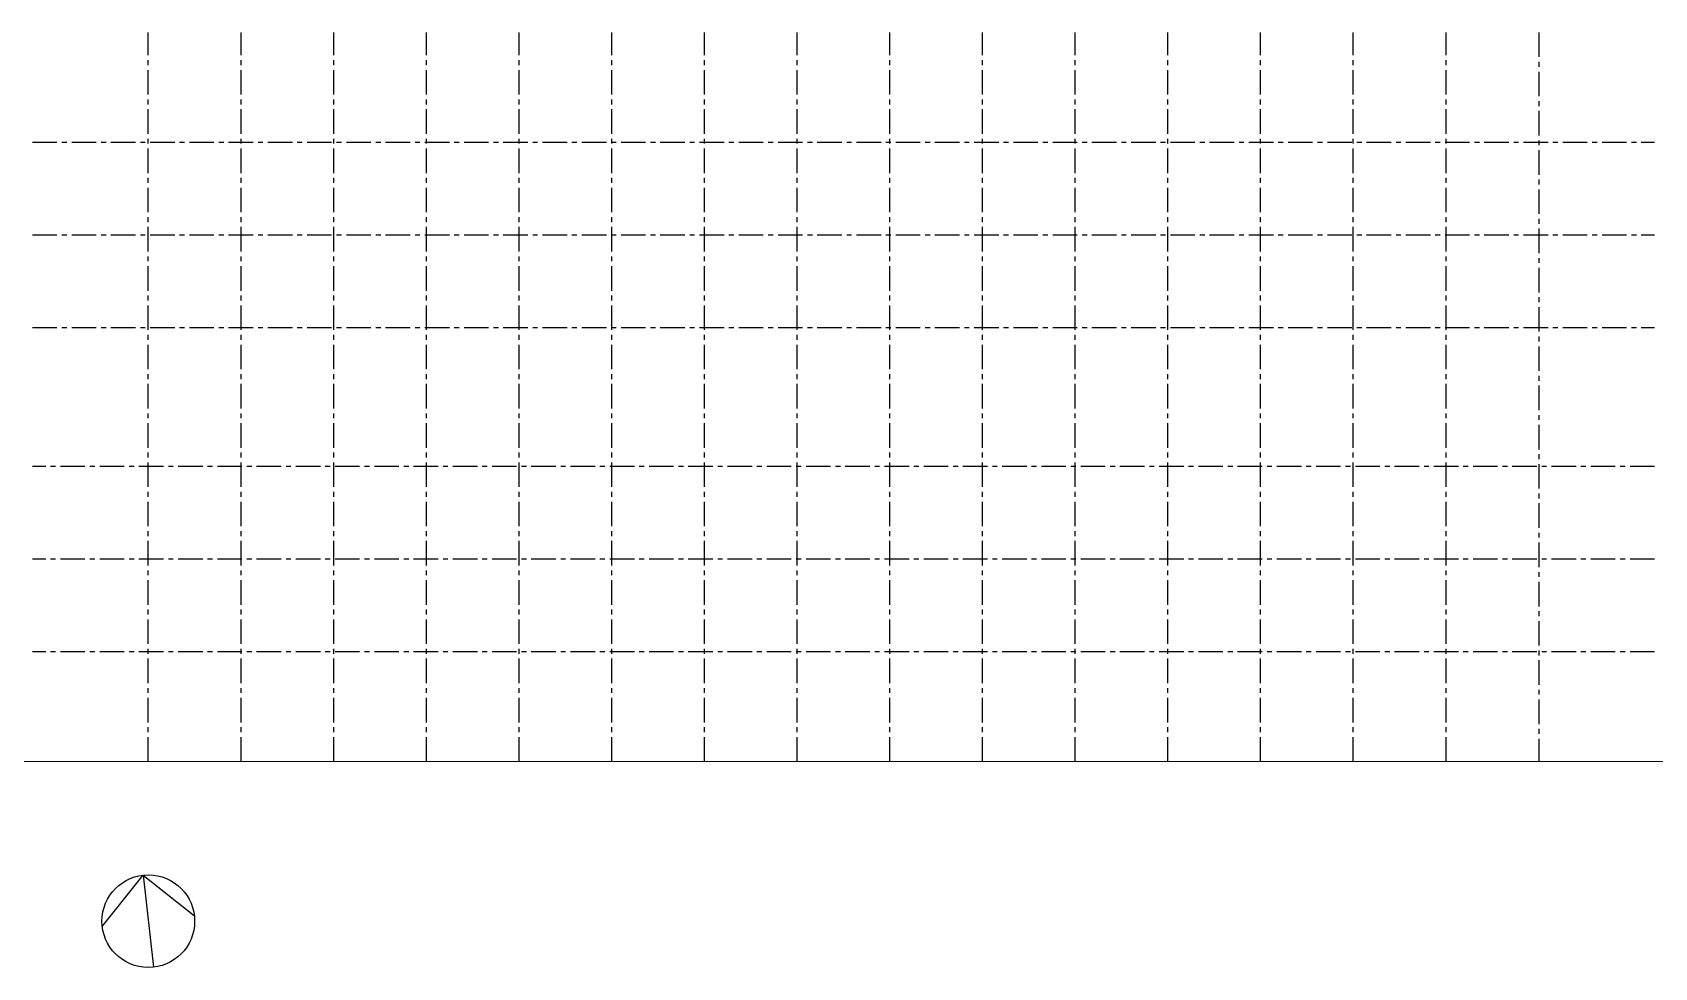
# Model space of a CAD drawing. Header units: millimetres. Extents: x 20569 to 73069, y -84053 to -53788.
import ezdxf

# ---------------------------------------------------------------- set-up
doc = ezdxf.new("R2010")
doc.units = ezdxf.units.MM
doc.header["$LTSCALE"] = 25
doc.header["$MEASUREMENT"] = 0
doc.linetypes.add('PCENTRE', pattern=[50.8, 31.75, -6.35, 6.35, -6.35])
doc.linetypes.add('PCENTRE2', pattern=[28.575, 19.05, -3.175, 3.175, -3.175])
doc.layers.add('Boundaries_and_building_grids', color=140, linetype='PCENTRE2')

msp = doc.modelspace()

# ---------------------------------------------------------------- linework, layer by layer
at = {"layer": 'Boundaries_and_building_grids', "color": 140, "linetype": 'PCENTRE', "lineweight": -3}
for p, q in [((24319, -77388), (24319, -53788)), ((27319, -77388), (27319, -53788)), ((30319, -77388), (30319, -53788)), ((33319, -77388), (33319, -53788)), ((36319, -77388), (36319, -53788)), ((39319, -77388), (39319, -53788)), ((42319, -77388), (42319, -53788)), ((45319, -77388), (45319, -53788)), ((48319, -77388), (48319, -53788)), ((51319, -77388), (51319, -53788)), ((54319, -77388), (54319, -53788)), ((57319, -77388), (57319, -53788)), ((60319, -77388), (60319, -53788)), ((63319, -77388), (63319, -53788)), ((66319, -77388), (66319, -53788)), ((69319, -53788), (69319, -77388)), ((20569, -57338), (73069, -57338)), ((20569, -60338), (73069, -60338)), ((20569, -63338), (73069, -63338)), ((73069, -67838), (20569, -67838)), ((73069, -70838), (20569, -70838)), ((73069, -73838), (20569, -73838))]:
    msp.add_line(p, q, dxfattribs=at)
at = {"layer": 'Boundaries_and_building_grids', "color": 4, "linetype": 'Continuous'}
for p, q in [((22828, -82723), (24149, -81062)), ((24149, -81062), (24488, -84043)), ((24149, -81062), (25809, -82383))]:
    msp.add_line(p, q, dxfattribs=at)
at = {"layer": 'Boundaries_and_building_grids', "linetype": 'Continuous', "lineweight": 0}
msp.add_xline((24319, -77388), (1, 0), dxfattribs=at)
at = {"layer": 'Boundaries_and_building_grids', "color": 4, "linetype": 'Continuous'}
msp.add_circle((24319, -82553), 1500, dxfattribs=at)

doc.saveas('drawing.dxf')
